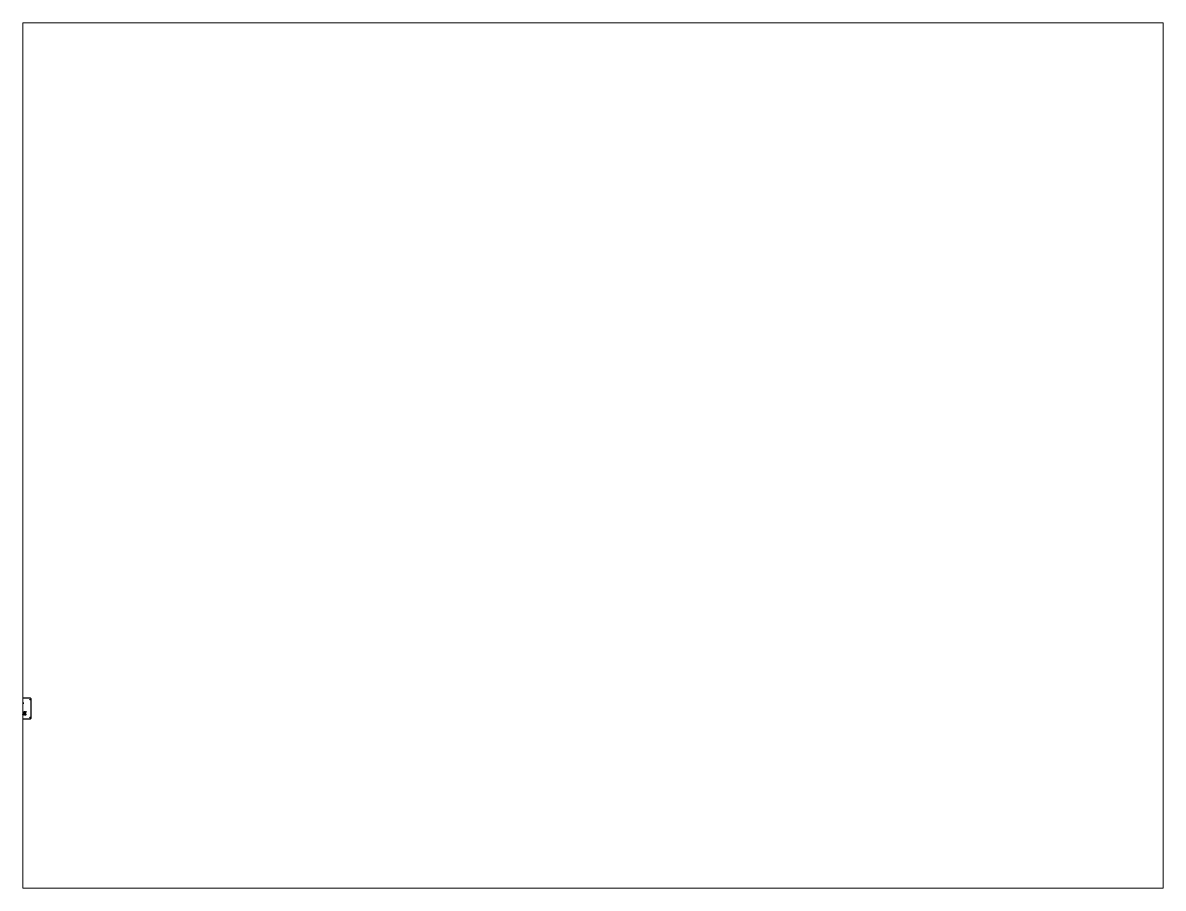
# Paper-space layout 'Layout1' of a CAD drawing. Header units: millimetres. Extents: x 26 to 231, y 20 to 176.
# The model-space entities are those that its viewports show. They can reach past a viewport. Long polylines and large blocks are cut down to what shows.
import ezdxf

# ---------------------------------------------------------------- set-up
doc = ezdxf.new("R2010")
doc.units = ezdxf.units.MM
doc.layers.add('Layer 1', color=7, linetype='Continuous')

msp = doc.modelspace()

# ---------------------------------------------------------------- linework, layer by layer
at = {"linetype": 'Continuous', "lineweight": 25}
for p, q in [((317, 220), (21, 220)), ((322, 15), (322, 215)), ((21, 10), (317, 10))]:
    msp.add_line(p, q, dxfattribs=at)
for centre in [(246, 170), (309, 207), (246, 61), (309, 23)]:
    msp.add_circle(centre, 1.5, dxfattribs=at)
for centre, start, end in [((317, 215), 0, 90), ((317, 15), 270, 0)]:
    msp.add_arc(centre, 5, start, end, dxfattribs=at)
at = {"layer": 'Layer 1'}
for p, q in [((178, 119), (179, 121)), ((179, 121), (180, 121)), ((180, 121), (181, 121)), ((181, 121), (182, 118)), ((182, 138), (183, 142)), ((182, 135), (182, 138)), ((182, 131), (182, 135)), ((184, 126), (182, 131)), ((182, 118), (182, 116)), ((183, 142), (184, 145)), ((184, 145), (185, 148)), ((185, 119), (184, 126)), ((185, 148), (186, 150)), ((186, 113), (185, 119)), ((186, 150), (186, 150)), ((186, 150), (186, 150)), ((186, 150), (187, 147)), ((187, 152), (188, 153)), ((187, 151), (187, 152)), ((188, 146), (187, 151)), ((187, 147), (188, 146)), ((188, 153), (190, 157)), ((188, 146), (188, 145)), ((188, 145), (188, 146)), ((190, 157), (193, 159)), ((193, 159), (195, 160)), ((193, 137), (195, 140)), ((194, 138), (193, 137)), ((194, 123), (193, 120)), ((193, 120), (193, 120)), ((193, 120), (194, 120)), ((195, 159), (194, 154)), ((194, 154), (194, 148)), ((194, 148), (194, 142)), ((194, 142), (194, 140)), ((194, 140), (194, 138)), ((195, 127), (194, 123)), ((194, 120), (195, 124)), ((195, 160), (195, 160)), ((195, 160), (195, 159)), ((195, 140), (195, 140)), ((195, 140), (195, 140)), ((195, 140), (195, 140)), ((195, 140), (195, 140)), ((195, 140), (195, 136)), ((195, 136), (195, 131)), ((195, 131), (195, 127)), ((195, 124), (196, 125)), ((196, 125), (196, 125)), ((196, 125), (196, 125)), ((196, 125), (196, 125)), ((196, 125), (196, 124)), ((196, 124), (196, 121)), ((196, 121), (196, 115)), ((197, 158), (198, 162)), ((197, 154), (197, 158)), ((197, 149), (197, 154)), ((197, 143), (197, 149)), ((198, 136), (197, 143)), ((197, 113), (198, 119)), ((198, 162), (199, 165)), ((198, 131), (198, 136)), ((198, 125), (198, 131)), ((198, 119), (198, 125)), ((199, 165), (200, 168)), ((200, 168), (202, 171)), ((202, 171), (204, 173)), ((204, 173), (207, 175)), ((207, 175), (211, 177)), ((210, 119), (208, 115)), ((208, 115), (210, 117)), ((210, 157), (209, 150)), ((209, 150), (210, 155)), ((211, 159), (210, 157)), ((210, 155), (211, 156)), ((210, 130), (212, 133)), ((211, 132), (210, 130)), ((212, 122), (210, 119)), ((210, 117), (210, 118)), ((210, 118), (210, 117)), ((210, 117), (210, 115)), ((211, 177), (214, 178)), ((212, 168), (211, 165)), ((211, 165), (211, 162)), ((211, 162), (211, 159)), ((211, 156), (211, 156)), ((211, 156), (211, 154)), ((211, 154), (211, 146)), ((211, 146), (212, 140)), ((212, 134), (211, 132)), ((213, 170), (212, 168)), ((212, 140), (212, 137)), ((212, 137), (212, 134)), ((212, 133), (212, 134)), ((212, 134), (212, 134)), ((212, 134), (213, 131)), ((213, 131), (212, 126)), ((212, 126), (212, 122)), ((214, 173), (213, 170)), ((214, 178), (216, 178)), ((215, 174), (214, 173)), ((217, 176), (215, 174)), ((216, 178), (218, 178)), ((218, 177), (217, 176)), ((218, 178), (219, 177)), ((219, 177), (218, 177)), ((219, 177), (219, 177)), ((180, 63), (177, 63)), ((181, 93), (178, 90)), ((178, 74), (183, 63)), ((178, 57), (178, 57)), ((178, 57), (179, 57)), ((179, 48), (178, 48)), ((179, 57), (179, 57)), ((179, 57), (179, 53)), ((179, 53), (179, 48)), ((180, 90), (181, 92)), ((182, 91), (180, 90)), ((180, 90), (180, 90)), ((180, 90), (180, 90)), ((180, 90), (180, 90)), ((183, 63), (180, 63)), ((182, 96), (181, 93)), ((181, 92), (183, 95)), ((182, 116), (182, 113)), ((182, 113), (182, 111)), ((182, 110), (183, 112)), ((182, 111), (182, 110)), ((182, 110), (182, 110)), ((183, 99), (182, 96)), ((186, 94), (182, 91)), ((184, 49), (182, 57)), ((182, 57), (182, 57)), ((182, 57), (183, 57)), ((183, 112), (183, 113)), ((183, 113), (183, 112)), ((183, 112), (184, 110)), ((184, 105), (183, 103)), ((183, 102), (184, 104)), ((183, 103), (183, 102)), ((184, 103), (183, 99)), ((183, 95), (184, 98)), ((183, 57), (184, 57)), ((184, 110), (184, 107)), ((184, 107), (184, 105)), ((184, 104), (184, 104)), ((184, 104), (184, 103)), ((184, 98), (185, 100)), ((184, 68), (189, 74)), ((184, 66), (184, 68)), ((184, 64), (184, 66)), ((185, 64), (184, 64)), ((184, 57), (184, 54)), ((184, 54), (185, 51)), ((186, 49), (184, 49)), ((184, 49), (184, 49)), ((185, 100), (186, 104)), ((185, 84), (185, 85)), ((185, 85), (186, 85)), ((185, 83), (185, 84)), ((185, 84), (185, 84)), ((185, 81), (185, 83)), ((185, 80), (185, 81)), ((185, 81), (185, 81)), ((186, 80), (185, 80)), ((185, 63), (185, 64)), ((193, 63), (185, 63)), ((185, 63), (185, 63)), ((185, 51), (186, 54)), ((186, 110), (186, 113)), ((186, 107), (186, 110)), ((186, 104), (186, 107)), ((189, 98), (186, 94)), ((186, 85), (194, 85)), ((191, 80), (186, 80)), ((186, 54), (187, 57)), ((187, 53), (186, 49)), ((187, 92), (190, 95)), ((189, 93), (187, 92)), ((187, 92), (187, 92)), ((187, 92), (187, 92)), ((187, 92), (187, 92)), ((187, 57), (188, 57)), ((188, 57), (187, 53)), ((188, 57), (188, 57)), ((192, 102), (189, 98)), ((193, 95), (189, 93)), ((189, 74), (195, 79)), ((190, 95), (192, 99)), ((193, 107), (191, 105)), ((191, 105), (191, 105)), ((191, 105), (192, 105)), ((196, 80), (191, 80)), ((191, 53), (191, 57)), ((191, 57), (197, 57)), ((191, 48), (191, 53)), ((197, 48), (191, 48)), ((192, 105), (194, 108)), ((194, 107), (192, 102)), ((192, 99), (194, 103)), ((193, 69), (192, 68)), ((192, 68), (202, 68)), ((194, 109), (193, 107)), ((196, 97), (193, 95)), ((198, 75), (193, 69)), ((201, 63), (193, 63)), ((195, 56), (193, 56)), ((193, 56), (193, 53)), ((193, 53), (197, 53)), ((197, 52), (193, 52)), ((193, 52), (193, 51)), ((193, 51), (193, 50)), ((193, 50), (195, 50)), ((195, 112), (194, 109)), ((194, 108), (194, 108)), ((194, 108), (194, 107)), ((194, 103), (196, 108)), ((194, 85), (202, 85)), ((196, 115), (195, 112)), ((195, 79), (196, 80)), ((197, 56), (195, 56)), ((195, 50), (197, 50)), ((196, 108), (197, 113)), ((199, 99), (196, 97)), ((197, 57), (197, 56)), ((197, 56), (197, 56)), ((197, 53), (197, 52)), ((197, 50), (197, 48)), ((203, 80), (198, 75)), ((201, 102), (199, 99)), ((200, 53), (200, 57)), ((200, 57), (202, 57)), ((200, 48), (200, 53)), ((202, 48), (200, 48)), ((204, 105), (201, 102)), ((202, 63), (201, 63)), ((202, 85), (202, 85)), ((202, 85), (203, 84)), ((202, 68), (202, 68)), ((202, 68), (203, 67)), ((203, 64), (202, 64)), ((202, 64), (202, 63)), ((202, 57), (204, 57)), ((203, 56), (202, 56)), ((202, 56), (202, 55)), ((202, 55), (202, 53)), ((202, 53), (204, 53)), ((203, 52), (202, 52)), ((202, 52), (202, 48)), ((203, 84), (203, 82)), ((203, 82), (203, 80)), ((203, 67), (203, 66)), ((203, 66), (203, 64)), ((204, 56), (203, 56)), ((204, 52), (203, 52)), ((206, 108), (204, 105)), ((204, 57), (205, 57)), ((204, 55), (204, 56)), ((204, 54), (205, 55)), ((205, 55), (204, 55)), ((204, 53), (204, 54)), ((204, 51), (204, 52)), ((204, 52), (204, 52)), ((204, 50), (204, 51)), ((205, 49), (204, 50)), ((205, 57), (206, 56)), ((206, 54), (205, 53)), ((205, 53), (205, 53)), ((205, 53), (205, 53)), ((205, 53), (206, 52)), ((206, 49), (205, 48)), ((205, 48), (205, 49)), ((208, 112), (206, 108)), ((206, 77), (206, 84)), ((206, 84), (207, 84)), ((207, 70), (206, 77)), ((206, 56), (206, 55)), ((206, 55), (206, 54)), ((206, 52), (206, 50)), ((206, 50), (206, 49)), ((206, 49), (206, 49)), ((207, 84), (207, 85)), ((207, 85), (207, 85)), ((207, 85), (209, 85)), ((208, 67), (207, 70)), ((208, 115), (208, 115)), ((208, 115), (208, 115)), ((210, 115), (208, 112)), ((208, 66), (208, 67)), ((209, 65), (208, 66)), ((209, 85), (211, 85)), ((211, 64), (209, 65)), ((209, 54), (210, 55)), ((210, 53), (209, 54)), ((210, 50), (209, 51)), ((209, 51), (209, 51)), ((209, 51), (210, 51)), ((210, 56), (211, 57)), ((210, 55), (210, 56)), ((211, 53), (210, 53)), ((210, 51), (211, 51)), ((211, 49), (210, 50)), ((211, 85), (211, 85)), ((211, 85), (211, 84)), ((211, 84), (212, 84)), ((212, 64), (211, 64)), ((211, 57), (213, 57)), ((212, 56), (211, 55)), ((211, 55), (211, 55)), ((211, 55), (211, 54)), ((211, 54), (211, 54)), ((211, 54), (213, 53)), ((212, 52), (211, 53)), ((211, 51), (211, 50)), ((211, 50), (212, 50)), ((212, 48), (211, 49)), ((211, 49), (211, 49)), ((212, 84), (212, 78)), ((212, 78), (212, 72)), ((212, 72), (212, 71)), ((212, 71), (212, 70)), ((212, 70), (213, 69)), ((215, 63), (212, 64)), ((213, 56), (212, 56)), ((214, 52), (212, 52)), ((212, 50), (213, 49)), ((214, 49), (212, 48)), ((213, 69), (214, 68)), ((213, 57), (215, 57)), ((214, 56), (213, 56)), ((213, 53), (215, 53)), ((213, 49), (214, 50)), ((214, 68), (215, 68)), ((214, 55), (214, 56)), ((215, 55), (214, 55)), ((215, 51), (214, 52)), ((214, 50), (215, 50)), ((215, 49), (214, 49)), ((215, 68), (216, 68)), ((217, 63), (215, 63)), ((215, 63), (215, 63)), ((215, 57), (215, 56)), ((215, 56), (216, 55)), ((216, 55), (215, 55)), ((215, 55), (215, 55)), ((215, 53), (216, 52)), ((215, 50), (215, 51)), ((215, 51), (215, 51)), ((216, 50), (215, 49)), ((216, 68), (217, 68)), ((216, 55), (216, 55)), ((216, 52), (216, 51)), ((216, 51), (216, 50)), ((217, 68), (218, 68)), ((220, 63), (217, 63)), ((218, 68), (219, 69)), ((219, 69), (220, 70)), ((220, 84), (221, 85)), ((220, 78), (220, 84)), ((220, 84), (220, 84)), ((220, 72), (220, 78)), ((220, 71), (220, 72)), ((220, 70), (220, 71)), ((222, 64), (220, 63)), ((220, 53), (220, 57)), ((220, 57), (220, 57)), ((220, 57), (220, 57)), ((220, 57), (221, 57)), ((220, 48), (220, 53)), ((221, 48), (220, 48)), ((221, 85), (221, 85)), ((221, 85), (223, 85)), ((221, 57), (221, 57)), ((221, 57), (221, 53)), ((221, 53), (221, 48)), ((223, 66), (222, 64)), ((223, 85), (225, 85)), ((225, 68), (223, 66)), ((224, 56), (224, 57)), ((224, 57), (224, 57)), ((224, 57), (228, 57)), ((226, 56), (224, 56)), ((224, 56), (224, 56)), ((225, 85), (225, 85)), ((225, 85), (225, 85)), ((225, 85), (226, 84)), ((226, 78), (225, 71)), ((225, 71), (225, 69)), ((225, 69), (225, 68)), ((226, 84), (226, 78)), ((227, 56), (226, 56)), ((227, 63), (232, 74)), ((230, 63), (227, 63)), ((227, 63), (227, 63)), ((227, 48), (227, 56)), ((229, 48), (227, 48)), ((228, 57), (231, 57)), ((230, 56), (229, 56)), ((229, 56), (229, 48)), ((233, 63), (230, 63)), ((231, 56), (230, 56)), ((231, 57), (231, 57)), ((231, 57), (232, 56)), ((232, 56), (231, 56)), ((232, 74), (236, 85)), ((234, 64), (233, 63)), ((239, 67), (234, 67)), ((234, 67), (234, 66)), ((234, 66), (234, 64)), ((234, 49), (238, 57)), ((235, 48), (234, 49)), ((234, 49), (234, 49)), ((236, 48), (235, 48)), ((236, 85), (236, 85)), ((236, 85), (238, 85)), ((237, 74), (236, 71)), ((236, 71), (239, 71)), ((237, 51), (236, 50)), ((236, 50), (236, 48)), ((238, 77), (237, 74)), ((239, 56), (237, 52)), ((237, 52), (237, 52)), ((237, 52), (240, 52)), ((240, 51), (237, 51)), ((238, 85), (241, 85)), ((239, 78), (238, 77)), ((238, 57), (239, 57)), ((239, 77), (239, 78)), ((240, 74), (239, 77)), ((239, 71), (241, 71)), ((243, 67), (239, 67)), ((239, 57), (240, 57)), ((240, 52), (239, 56)), ((241, 72), (240, 74)), ((240, 57), (243, 49)), ((240, 52), (240, 52)), ((241, 50), (240, 51)), ((241, 85), (241, 85)), ((241, 85), (250, 63)), ((241, 71), (241, 72)), ((241, 49), (241, 50)), ((242, 48), (241, 49)), ((243, 49), (242, 48)), ((243, 65), (243, 67)), ((244, 63), (243, 65)), ((247, 63), (244, 63)), ((246, 53), (246, 57)), ((246, 57), (248, 57)), ((246, 48), (246, 53)), ((247, 48), (246, 48)), ((250, 63), (247, 63)), ((248, 56), (247, 56)), ((247, 56), (247, 53)), ((247, 53), (248, 53)), ((248, 52), (247, 52)), ((247, 52), (247, 48)), ((248, 57), (250, 57)), ((250, 56), (248, 56)), ((248, 53), (250, 53)), ((249, 52), (248, 52)), ((250, 52), (249, 52)), ((254, 79), (250, 85)), ((250, 85), (253, 85)), ((250, 57), (252, 56)), ((250, 55), (250, 56)), ((250, 54), (250, 55)), ((250, 55), (250, 55)), ((250, 53), (250, 54)), ((250, 51), (250, 52)), ((250, 50), (250, 51)), ((250, 49), (250, 50)), ((251, 48), (250, 49)), ((252, 54), (251, 53)), ((251, 53), (251, 53)), ((251, 53), (251, 53)), ((251, 53), (251, 52)), ((251, 52), (252, 50)), ((252, 50), (251, 49)), ((251, 49), (251, 49)), ((251, 49), (251, 48)), ((252, 56), (252, 55)), ((252, 55), (252, 54)), ((252, 54), (252, 54)), ((253, 85), (256, 85)), ((258, 73), (254, 79)), ((255, 53), (255, 57)), ((255, 57), (255, 57)), ((255, 57), (256, 57)), ((255, 48), (255, 53)), ((257, 48), (255, 48)), ((256, 85), (258, 82)), ((256, 57), (256, 57)), ((256, 57), (257, 57)), ((257, 57), (257, 53)), ((257, 53), (257, 48)), ((258, 82), (261, 78)), ((258, 69), (258, 73)), ((258, 64), (258, 69)), ((259, 64), (258, 64)), ((258, 64), (258, 64)), ((261, 63), (259, 64)), ((259, 64), (259, 64)), ((260, 54), (261, 55)), ((260, 53), (260, 54)), ((260, 52), (260, 53)), ((260, 50), (260, 52)), ((261, 49), (260, 50)), ((261, 78), (263, 82)), ((261, 78), (261, 78)), ((261, 78), (261, 78)), ((262, 63), (261, 63)), ((261, 56), (263, 57)), ((261, 55), (261, 56)), ((262, 55), (261, 53)), ((261, 53), (261, 51)), ((261, 51), (262, 50)), ((262, 49), (261, 49)), ((263, 64), (262, 63)), ((263, 56), (262, 55)), ((262, 55), (262, 55)), ((262, 50), (264, 49)), ((264, 48), (262, 49)), ((263, 82), (266, 85)), ((268, 79), (263, 73)), ((263, 73), (263, 69)), ((263, 69), (263, 66)), ((263, 66), (263, 64)), ((263, 64), (263, 64)), ((263, 57), (264, 57)), ((264, 56), (263, 56)), ((264, 57), (265, 57)), ((266, 56), (264, 56)), ((264, 49), (266, 50)), ((266, 49), (264, 48)), ((265, 57), (267, 57)), ((266, 85), (269, 85)), ((266, 55), (266, 56)), ((267, 54), (266, 55)), ((266, 50), (267, 51)), ((268, 50), (266, 49)), ((266, 50), (266, 50)), ((267, 57), (268, 56)), ((267, 53), (267, 54)), ((267, 52), (267, 53)), ((267, 51), (267, 52)), ((272, 85), (268, 79)), ((268, 56), (268, 55)), ((268, 55), (269, 54)), ((269, 51), (268, 50)), ((269, 85), (272, 85)), ((269, 54), (269, 53)), ((269, 53), (269, 51))]:
    msp.add_line(p, q, dxfattribs=at)

psp = doc.layouts.get("Layout1")

# ---------------------------------------------------------------- viewports
at = {"layer": '0', "view_target_point": (6076.31, 2706.25)}
psp.add_viewport(center=(128.5, 97.5), size=(205.6, 156), view_center_point=(0, 0), view_height=8861.6138, dxfattribs=at)

doc.saveas('drawing.dxf')
